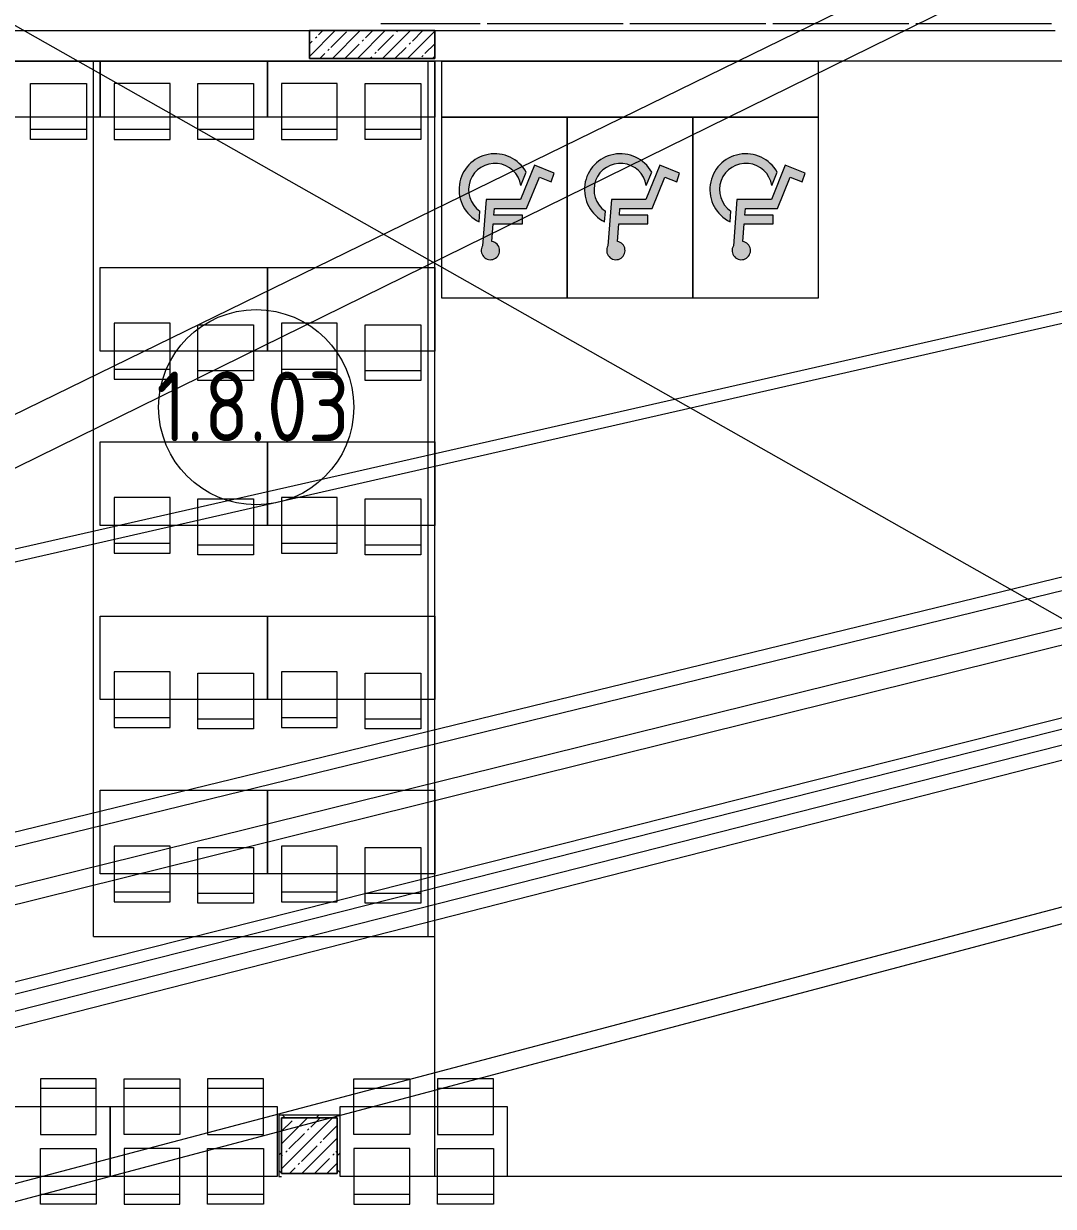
# Model space of a CAD drawing. Header units: millimetres. Extents: x -500089 to 1469082, y -290736 to 166440.
# Drawn here: x 1204054 to 1211441, y -53306 to -44820 of the extents above; entities that cross this region are included whole.
import ezdxf

# ---------------------------------------------------------------- set-up
doc = ezdxf.new("R2010")
doc.units = ezdxf.units.MM
doc.linetypes.add('ASVP_Штриховая_ш3 п1_5', pattern=[4.5, 3, -1.5])
for name, color, linetype, lineweight in [('Витраж', 7, 'Continuous', 0), ('Линии', 7, 'Continuous', 0), ('Линии разделители', 7, 'ASVP_Штриховая_ш3 п1_5', 0), ('Марки помещений', 7, 'Continuous', 0), ('Несущие колонны', 7, 'Continuous', 0), ('Стены наружные', 7, 'Continuous', 0), ('Стены отделка', 7, 'Continuous', 0), ('Стены штриховка', 7, 'Continuous', 0), ('Узлы', 7, 'Continuous', 0), ('экспертиза ДУ пояснения', 6, 'Continuous', 0)]:
    doc.layers.add(name, color=color, linetype=linetype, lineweight=lineweight)
doc.styles.add('GOST Common_1', font='', dxfattribs={"width": 0.9, "height": 700})
doc.styles.get('GOST Common_1').set_extended_font_data('GOST Common')
pattern_1 = [(45, (1111853.6, -73570.5), (-212.132, 212.132), []), (135, (1111853.6, -73570.5), (-212.132, -212.132), [])]

# ---------------------------------------------------------------- blocks, each defined once
blk = doc.blocks.new('Прямоугольный импост - 5х250 мм _наружный откос_ Серый-3055685-З Этаж 01')
at = {"layer": 'Витраж'}
for p, q in [((94762.5, 28750), (95475, 28750)), ((95525, 28750), (96500, 28750)), ((96550, 28750), (97525, 28750)), ((97575, 28750), (98550, 28750)), ((98600, 28750), (99575, 28750))]:
    blk.add_line(p, q, dxfattribs=at)
blk = doc.blocks.new('АР_СОШ_Верзилово_Фасады_rvt-2-З Этаж 01')
at = {"lineweight": 9}
blk.add_blockref('Прямоугольный импост - 5х250 мм _наружный откос_ Серый-3055685-З Этаж 01', (0, 0), dxfattribs=at)
blk = doc.blocks.new('ADSK_КолоннаЖБ_Прямоугольная - 400x400 мм-V263-З Этаж 01')
at = {"layer": 'Несущие колонны'}
h = blk.add_hatch(dxfattribs=at)
h.set_pattern_fill('FP_47', color=256, style=0, pattern_type=2)
h.set_pattern_definition([(45, (-94250, -20700), (-89.80256, 89.80256), []), (45, (-94160.2, -20700), (-89.80256, 89.80256), [158.75, -31.75, 13.411, -18.339])])
h.paths.add_polyline_path([(150, -200), (200, -200), (200, 200), (-200, 200), (-200, -200)], flags=0)
at = {"layer": 'Несущие колонны', "lineweight": 18}
for p, q in [((-200, -200), (-200, 200)), ((-200, 200), (200, 200)), ((200, 200), (-200, 200)), ((-200, 200), (-200, -200)), ((200, 200), (200, -200)), ((200, -200), (200, 200)), ((200, -200), (-200, -200)), ((-200, -200), (200, -200))]:
    blk.add_line(p, q, dxfattribs=at)
blk = doc.blocks.new('ADSK_КолоннаЖБ_Прямоугольная - 200x900 мм-V328-З Этаж 01')
at = {"layer": 'Несущие колонны', "lineweight": 18}
for p, q in [((-450, 100), (450, 100)), ((-450, -100), (-450, 100)), ((450, 100), (450, -100)), ((450, -100), (-450, -100))]:
    blk.add_line(p, q, dxfattribs=at)
blk = doc.blocks.new('ASVP_Марка_Помещение_ОдноЗначение - Номер-684784-З Этаж 01')
at = {"layer": 'Марки помещений'}
blk.add_circle((0, 0), 3.5, dxfattribs=at)

msp = doc.modelspace()

# ---------------------------------------------------------------- hatches: boundary and pattern name
at = {"layer": 'Несущие колонны'}
h = msp.add_hatch(dxfattribs=at)
h.set_pattern_fill('FP_35', color=256, style=0, pattern_type=2)
h.set_pattern_definition([(45, (1111853.59, -73570.49), (-89.80256, 89.80256), []), (45, (1111943.39, -73570.49), (-89.80256, 89.80256), [158.75, -31.75, 13.411, -18.339])])
h.paths.add_polyline_path([(1207003.585, -45070.488), (1207003.585, -44870.488), (1206103.585, -44870.488), (1206103.585, -45070.488)], flags=0)
at = {"layer": 'Стены штриховка'}
h = msp.add_hatch(dxfattribs=at)
h.set_pattern_fill('FP_202', color=256, style=0, pattern_type=2)
h.set_pattern_definition(pattern_1)
h.paths.add_polyline_path([(1206303.585, -52670.488), (1206303.585, -52650.488), (1205883.585, -52650.488), (1205883.585, -52670.488), (1206253.585, -52670.488)], flags=0)
h = msp.add_hatch(dxfattribs=at)
h.set_pattern_fill('FP_202', color=256, style=0, pattern_type=2)
h.set_pattern_definition(pattern_1)
h.paths.add_polyline_path([(1205883.585, -53090.488), (1205903.585, -53090.488), (1205903.585, -52670.488), (1205883.585, -52670.488)], flags=0)
h = msp.add_hatch(dxfattribs=at)
h.set_pattern_fill('FP_202', color=256, style=0, pattern_type=2)
h.set_pattern_definition(pattern_1)
h.paths.add_polyline_path([(1206303.585, -53070.488), (1206323.585, -53070.488), (1206323.585, -52650.488), (1206303.585, -52650.488), (1206303.585, -52670.488)], flags=0)
at = {"layer": 'Узлы', "true_color": 0xffffff}
h = msp.add_hatch(color=7, dxfattribs=at)
h.paths.add_polyline_path([(1207397.615, -46513.719), (1207414.327, -46512.826), (1207430.277, -46507.761), (1207444.442, -46498.849), (1207455.913, -46486.663), (1207463.952, -46471.985), (1207468.044, -46455.758), (1207467.711, -46438.221), (1207463.605, -46422.855), (1207455.359, -46408.293), (1207443.718, -46396.27), (1207423.069, -46385.638), (1207413.408, -46382.72), (1207423.069, -46255.971), (1207632.112, -46255.971), (1207632.112, -46194.278), (1207427.771, -46194.278), (1207431.366, -46147.117), (1207661.708, -46147.117), (1207753.524, -45921.318), (1207838.834, -45955.427), (1207859.998, -45893.724), (1207717.569, -45836.777), (1207617.869, -46081.966), (1207370.992, -46081.966), (1207345.672, -46414.157), (1207338.12, -46435.337), (1207336.453, -46446.052), (1207339.025, -46465.156), (1207343.919, -46478.403), (1207353.477, -46492.14), (1207366.181, -46503.033), (1207381.216, -46510.384), (1207393.223, -46512.826)], flags=0)
h.paths.add_polyline_path([(1207321.432, -46242.267), (1207327.217, -46166.379), (1207292.558, -46135.439), (1207266.51, -46096.967), (1207250.653, -46053.297), (1207245.947, -46007.076), (1207253.976, -45957.967), (1207270.437, -45918.175), (1207298.148, -45880.884), (1207334.132, -45851.495), (1207376.205, -45831.789), (1207427.771, -45823.293), (1207468.207, -45825.547), (1207512.557, -45839.389), (1207552.18, -45863.649), (1207584.675, -45896.855), (1207608.07, -45936.995), (1207620.948, -45981.634), (1207659.623, -45886.523), (1207622.974, -45836.777), (1207584.675, -45802.282), (1207535.454, -45774.545), (1207481.21, -45758.208), (1207421.819, -45754.571), (1207368.682, -45762.535), (1207315.853, -45782.988), (1207268.782, -45814.508), (1207229.75, -45855.566), (1207200.65, -45904.171), (1207182.893, -45957.967), (1207177.34, -46014.344), (1207184.261, -46070.57), (1207203.319, -46123.918), (1207233.591, -46171.802), (1207273.609, -46211.899), (1207292.558, -46223.932)], flags=0)
h = msp.add_hatch(color=7, dxfattribs=at)
h.paths.add_polyline_path([(1208297.615, -46513.719), (1208314.327, -46512.826), (1208330.277, -46507.761), (1208344.442, -46498.849), (1208358.114, -46482.644), (1208363.952, -46471.985), (1208368.044, -46455.758), (1208367.926, -46439.023), (1208363.605, -46422.855), (1208355.359, -46408.293), (1208343.718, -46396.27), (1208323.069, -46385.638), (1208313.408, -46382.72), (1208323.069, -46255.971), (1208532.112, -46255.971), (1208532.112, -46194.278), (1208327.771, -46194.278), (1208331.366, -46147.117), (1208561.708, -46147.117), (1208653.524, -45921.318), (1208738.834, -45955.427), (1208759.998, -45893.724), (1208617.569, -45836.777), (1208517.869, -46081.966), (1208270.992, -46081.966), (1208243.919, -46418.208), (1208238.12, -46435.337), (1208236.453, -46446.052), (1208239.025, -46465.156), (1208243.919, -46478.403), (1208253.477, -46492.14), (1208266.181, -46503.033), (1208281.216, -46510.384), (1208293.223, -46512.826)], flags=0)
h.paths.add_polyline_path([(1208221.432, -46242.267), (1208227.217, -46166.379), (1208192.558, -46135.439), (1208166.51, -46096.967), (1208150.653, -46053.297), (1208145.947, -46007.076), (1208153.976, -45957.967), (1208170.437, -45918.175), (1208198.148, -45880.884), (1208239.025, -45849.203), (1208276.205, -45831.789), (1208327.771, -45823.293), (1208368.207, -45825.547), (1208412.557, -45839.389), (1208452.18, -45863.649), (1208484.675, -45896.855), (1208508.07, -45936.995), (1208520.948, -45981.634), (1208559.623, -45886.523), (1208522.974, -45836.777), (1208484.675, -45802.282), (1208435.454, -45774.545), (1208381.21, -45758.208), (1208321.819, -45754.571), (1208268.682, -45762.535), (1208215.853, -45782.988), (1208168.782, -45814.508), (1208129.75, -45855.566), (1208100.65, -45904.171), (1208082.893, -45957.967), (1208077.34, -46014.344), (1208084.261, -46070.57), (1208103.319, -46123.918), (1208133.591, -46171.802), (1208173.609, -46211.899), (1208192.558, -46223.932)], flags=0)
h = msp.add_hatch(color=7, dxfattribs=at)
h.paths.add_polyline_path([(1209197.615, -46513.719), (1209214.327, -46512.826), (1209230.277, -46507.761), (1209244.442, -46498.849), (1209255.913, -46486.663), (1209263.952, -46471.985), (1209268.009, -46450.794), (1209267.926, -46439.023), (1209263.605, -46422.855), (1209255.359, -46408.293), (1209243.718, -46396.27), (1209223.069, -46385.638), (1209213.408, -46382.72), (1209223.069, -46255.971), (1209432.112, -46255.971), (1209432.112, -46194.278), (1209227.771, -46194.278), (1209231.366, -46147.117), (1209461.708, -46147.117), (1209553.524, -45921.318), (1209638.834, -45955.427), (1209659.998, -45893.724), (1209517.569, -45836.777), (1209417.869, -46081.966), (1209170.992, -46081.966), (1209143.919, -46418.208), (1209139.025, -46429.516), (1209136.453, -46446.052), (1209139.025, -46465.156), (1209143.919, -46478.403), (1209153.477, -46492.14), (1209166.181, -46503.033), (1209181.216, -46510.384), (1209193.223, -46512.826)], flags=0)
h.paths.add_polyline_path([(1209121.432, -46242.267), (1209127.217, -46166.379), (1209092.558, -46135.439), (1209066.51, -46096.967), (1209050.653, -46053.297), (1209045.947, -46007.076), (1209055.027, -45955.427), (1209070.437, -45918.175), (1209098.148, -45880.884), (1209139.025, -45849.203), (1209176.205, -45831.789), (1209230.277, -45823.433), (1209268.207, -45825.547), (1209312.557, -45839.389), (1209352.18, -45863.649), (1209384.675, -45896.855), (1209408.07, -45936.995), (1209420.948, -45981.634), (1209459.623, -45886.523), (1209422.974, -45836.777), (1209384.675, -45802.282), (1209335.454, -45774.545), (1209281.21, -45758.208), (1209214.327, -45755.694), (1209168.682, -45762.535), (1209115.853, -45782.988), (1209066.51, -45816.897), (1209029.75, -45855.566), (1209000.65, -45904.171), (1208982.893, -45957.967), (1208977.34, -46014.344), (1208984.261, -46070.57), (1209003.319, -46123.918), (1209033.591, -46171.802), (1209073.609, -46211.899), (1209092.558, -46223.932)], flags=0)

# ---------------------------------------------------------------- linework, layer by layer
at = {"layer": 'Линии'}
for p, q in [((1203403.585, -45090.488), (1204603.585, -45090.488)), ((1204603.585, -45090.488), (1204603.585, -45490.488)), ((1204603.585, -45090.488), (1205803.585, -45090.488)), ((1204603.585, -45490.488), (1204603.585, -45090.488)), ((1205803.585, -45090.488), (1205803.585, -45490.488)), ((1205803.585, -45090.488), (1207003.585, -45090.488)), ((1205803.585, -45490.488), (1205803.585, -45090.488)), ((1207003.585, -45090.488), (1207003.585, -45490.488)), ((1207053.585, -45090.488), (1209753.585, -45090.488)), ((1207053.585, -45490.488), (1207053.585, -45090.488)), ((1209753.585, -45090.488), (1209753.585, -45490.488)), ((1204103.585, -45250.488), (1204503.585, -45250.488)), ((1204103.585, -45650.488), (1204103.585, -45250.488)), ((1204503.585, -45250.488), (1204503.585, -45650.488)), ((1204703.585, -45250.488), (1204703.585, -45650.488)), ((1205103.585, -45250.488), (1204703.585, -45250.488)), ((1205103.585, -45650.488), (1205103.585, -45250.488)), ((1205303.585, -45250.488), (1205703.585, -45250.488)), ((1205303.585, -45650.488), (1205303.585, -45250.488)), ((1205703.585, -45250.488), (1205703.585, -45650.488)), ((1205903.585, -45250.488), (1205903.585, -45650.488)), ((1206303.585, -45250.488), (1205903.585, -45250.488)), ((1206303.585, -45650.488), (1206303.585, -45250.488)), ((1206503.585, -45250.488), (1206903.585, -45250.488)), ((1206503.585, -45650.488), (1206503.585, -45250.488)), ((1206903.585, -45250.488), (1206903.585, -45650.488)), ((1204603.585, -45490.488), (1203403.585, -45490.488)), ((1205803.585, -45490.488), (1204603.585, -45490.488)), ((1207003.585, -45490.488), (1205803.585, -45490.488)), ((1209753.585, -45490.488), (1207053.585, -45490.488)), ((1207053.585, -45490.488), (1207953.585, -45490.488)), ((1207053.585, -46790.488), (1207053.585, -45490.488)), ((1207953.585, -45490.488), (1207953.585, -46790.488)), ((1207953.585, -45490.488), (1208853.585, -45490.488)), ((1207953.585, -46790.488), (1207953.585, -45490.488)), ((1208853.585, -45490.488), (1208853.585, -46790.488)), ((1208853.585, -45490.488), (1209753.585, -45490.488)), ((1208853.585, -46790.488), (1208853.585, -45490.488)), ((1209753.585, -45490.488), (1209753.585, -46790.488)), ((1204503.585, -45580.948), (1204103.585, -45580.948)), ((1205103.585, -45580.948), (1204703.585, -45580.948)), ((1205703.585, -45580.948), (1205303.585, -45580.948)), ((1206303.585, -45580.948), (1205903.585, -45580.948)), ((1206903.585, -45580.948), (1206503.585, -45580.948)), ((1204503.585, -45650.488), (1204103.585, -45650.488)), ((1204703.585, -45650.488), (1205103.585, -45650.488)), ((1205703.585, -45650.488), (1205303.585, -45650.488)), ((1205903.585, -45650.488), (1206303.585, -45650.488)), ((1206903.585, -45650.488), (1206503.585, -45650.488)), ((1207717.569, -45836.777), (1207617.869, -46081.966)), ((1207620.948, -45981.634), (1207659.623, -45886.523)), ((1207859.998, -45893.724), (1207717.569, -45836.777)), ((1207838.834, -45955.427), (1207859.998, -45893.724)), ((1208617.569, -45836.777), (1208517.869, -46081.966)), ((1208520.948, -45981.634), (1208559.623, -45886.523)), ((1208759.998, -45893.724), (1208617.569, -45836.777)), ((1208738.834, -45955.427), (1208759.998, -45893.724)), ((1209517.569, -45836.777), (1209417.869, -46081.966)), ((1209420.948, -45981.634), (1209459.623, -45886.523)), ((1209659.998, -45893.724), (1209517.569, -45836.777)), ((1209638.834, -45955.427), (1209659.998, -45893.724)), ((1207661.708, -46147.117), (1207753.524, -45921.318)), ((1207753.524, -45921.318), (1207838.834, -45955.427)), ((1208561.708, -46147.117), (1208653.524, -45921.318)), ((1208653.524, -45921.318), (1208738.834, -45955.427)), ((1209461.708, -46147.117), (1209553.524, -45921.318)), ((1209553.524, -45921.318), (1209638.834, -45955.427)), ((1207370.992, -46081.966), (1207345.672, -46414.157)), ((1207617.869, -46081.966), (1207370.992, -46081.966)), ((1207427.771, -46194.278), (1207431.366, -46147.117)), ((1207431.366, -46147.117), (1207661.708, -46147.117)), ((1208270.992, -46081.966), (1208245.672, -46414.157)), ((1208517.869, -46081.966), (1208270.992, -46081.966)), ((1208327.771, -46194.278), (1208331.366, -46147.117)), ((1208331.366, -46147.117), (1208561.708, -46147.117)), ((1209170.992, -46081.966), (1209145.672, -46414.157)), ((1209417.869, -46081.966), (1209170.992, -46081.966)), ((1209227.771, -46194.278), (1209231.366, -46147.117)), ((1209231.366, -46147.117), (1209461.708, -46147.117)), ((1207321.432, -46242.267), (1207327.217, -46166.379)), ((1207632.112, -46194.278), (1207427.771, -46194.278)), ((1207632.112, -46255.971), (1207632.112, -46194.278)), ((1208221.432, -46242.267), (1208227.217, -46166.379)), ((1208532.112, -46194.278), (1208327.771, -46194.278)), ((1208532.112, -46255.971), (1208532.112, -46194.278)), ((1209121.432, -46242.267), (1209127.217, -46166.379)), ((1209432.112, -46194.278), (1209227.771, -46194.278)), ((1209432.112, -46255.971), (1209432.112, -46194.278)), ((1207413.408, -46382.72), (1207423.069, -46255.971)), ((1207423.069, -46255.971), (1207632.112, -46255.971)), ((1208313.408, -46382.72), (1208323.069, -46255.971)), ((1208323.069, -46255.971), (1208532.112, -46255.971)), ((1209213.408, -46382.72), (1209223.069, -46255.971)), ((1209223.069, -46255.971), (1209432.112, -46255.971)), ((1204603.585, -46570.488), (1205803.585, -46570.488)), ((1204603.585, -47170.488), (1204603.585, -46570.488)), ((1205803.585, -46570.488), (1205803.585, -47170.488)), ((1205803.585, -46570.488), (1207003.585, -46570.488)), ((1205803.585, -47170.488), (1205803.585, -46570.488)), ((1207003.585, -46570.488), (1207003.585, -47170.488)), ((1207953.585, -46790.488), (1207053.585, -46790.488)), ((1208853.585, -46790.488), (1207953.585, -46790.488)), ((1209753.585, -46790.488), (1208853.585, -46790.488)), ((1204703.585, -46970.488), (1204703.585, -47370.488)), ((1205103.585, -46970.488), (1204703.585, -46970.488)), ((1205103.585, -47370.488), (1205103.585, -46970.488)), ((1205303.585, -46980.488), (1205703.585, -46980.488)), ((1205303.585, -47380.488), (1205303.585, -46980.488)), ((1205703.585, -46980.488), (1205703.585, -47380.488)), ((1205903.585, -46970.488), (1205903.585, -47370.488)), ((1206303.585, -46970.488), (1205903.585, -46970.488)), ((1206303.585, -47370.488), (1206303.585, -46970.488)), ((1206503.585, -46980.488), (1206903.585, -46980.488)), ((1206503.585, -47380.488), (1206503.585, -46980.488)), ((1206903.585, -46980.488), (1206903.585, -47380.488)), ((1205803.585, -47170.488), (1204603.585, -47170.488)), ((1207003.585, -47170.488), (1205803.585, -47170.488)), ((1205103.585, -47300.948), (1204703.585, -47300.948)), ((1205703.585, -47310.948), (1205303.585, -47310.948)), ((1206303.585, -47300.948), (1205903.585, -47300.948)), ((1206903.585, -47310.948), (1206503.585, -47310.948)), ((1204703.585, -47370.488), (1205103.585, -47370.488)), ((1205703.585, -47380.488), (1205303.585, -47380.488)), ((1205903.585, -47370.488), (1206303.585, -47370.488)), ((1206903.585, -47380.488), (1206503.585, -47380.488)), ((1204603.585, -47820.488), (1205803.585, -47820.488)), ((1204603.585, -48420.488), (1204603.585, -47820.488)), ((1205803.585, -47820.488), (1205803.585, -48420.488)), ((1205803.585, -47820.488), (1207003.585, -47820.488)), ((1205803.585, -48420.488), (1205803.585, -47820.488)), ((1207003.585, -47820.488), (1207003.585, -48420.488)), ((1204703.585, -48220.488), (1204703.585, -48620.488)), ((1205103.585, -48220.488), (1204703.585, -48220.488)), ((1205103.585, -48620.488), (1205103.585, -48220.488)), ((1205303.585, -48230.488), (1205703.585, -48230.488)), ((1205303.585, -48630.488), (1205303.585, -48230.488)), ((1205703.585, -48230.488), (1205703.585, -48630.488)), ((1205903.585, -48220.488), (1205903.585, -48620.488)), ((1206303.585, -48220.488), (1205903.585, -48220.488)), ((1206303.585, -48620.488), (1206303.585, -48220.488)), ((1206503.585, -48230.488), (1206903.585, -48230.488)), ((1206503.585, -48630.488), (1206503.585, -48230.488)), ((1206903.585, -48230.488), (1206903.585, -48630.488)), ((1205803.585, -48420.488), (1204603.585, -48420.488)), ((1207003.585, -48420.488), (1205803.585, -48420.488)), ((1205103.585, -48550.948), (1204703.585, -48550.948)), ((1205703.585, -48560.948), (1205303.585, -48560.948)), ((1206303.585, -48550.948), (1205903.585, -48550.948)), ((1206903.585, -48560.948), (1206503.585, -48560.948)), ((1204703.585, -48620.488), (1205103.585, -48620.488)), ((1205703.585, -48630.488), (1205303.585, -48630.488)), ((1205903.585, -48620.488), (1206303.585, -48620.488)), ((1206903.585, -48630.488), (1206503.585, -48630.488)), ((1204603.585, -49070.488), (1205803.585, -49070.488)), ((1204603.585, -49670.488), (1204603.585, -49070.488)), ((1205803.585, -49070.488), (1205803.585, -49670.488)), ((1205803.585, -49070.488), (1207003.585, -49070.488)), ((1205803.585, -49670.488), (1205803.585, -49070.488)), ((1207003.585, -49070.488), (1207003.585, -49670.488)), ((1204703.585, -49470.488), (1204703.585, -49870.488)), ((1205103.585, -49470.488), (1204703.585, -49470.488)), ((1205103.585, -49870.488), (1205103.585, -49470.488)), ((1205303.585, -49480.488), (1205703.585, -49480.488)), ((1205303.585, -49880.488), (1205303.585, -49480.488)), ((1205703.585, -49480.488), (1205703.585, -49880.488)), ((1205903.585, -49470.488), (1205903.585, -49870.488)), ((1206303.585, -49470.488), (1205903.585, -49470.488)), ((1206303.585, -49870.488), (1206303.585, -49470.488)), ((1206503.585, -49480.488), (1206903.585, -49480.488)), ((1206503.585, -49880.488), (1206503.585, -49480.488)), ((1206903.585, -49480.488), (1206903.585, -49880.488)), ((1205803.585, -49670.488), (1204603.585, -49670.488)), ((1207003.585, -49670.488), (1205803.585, -49670.488)), ((1205103.585, -49800.948), (1204703.585, -49800.948)), ((1206303.585, -49800.948), (1205903.585, -49800.948)), ((1204703.585, -49870.488), (1205103.585, -49870.488)), ((1205703.585, -49810.948), (1205303.585, -49810.948)), ((1205703.585, -49880.488), (1205303.585, -49880.488)), ((1205903.585, -49870.488), (1206303.585, -49870.488)), ((1206903.585, -49810.948), (1206503.585, -49810.948)), ((1206903.585, -49880.488), (1206503.585, -49880.488)), ((1204603.585, -50320.488), (1205803.585, -50320.488)), ((1204603.585, -50920.488), (1204603.585, -50320.488)), ((1205803.585, -50320.488), (1205803.585, -50920.488)), ((1205803.585, -50320.488), (1207003.585, -50320.488)), ((1205803.585, -50920.488), (1205803.585, -50320.488)), ((1207003.585, -50320.488), (1207003.585, -50920.488)), ((1204703.585, -50720.488), (1204703.585, -51120.488)), ((1205103.585, -50720.488), (1204703.585, -50720.488)), ((1205103.585, -51120.488), (1205103.585, -50720.488)), ((1205303.585, -50730.488), (1205703.585, -50730.488)), ((1205303.585, -51130.488), (1205303.585, -50730.488)), ((1205703.585, -50730.488), (1205703.585, -51130.488)), ((1205903.585, -50720.488), (1205903.585, -51120.488)), ((1206303.585, -50720.488), (1205903.585, -50720.488)), ((1206303.585, -51120.488), (1206303.585, -50720.488)), ((1206503.585, -50730.488), (1206903.585, -50730.488)), ((1206503.585, -51130.488), (1206503.585, -50730.488)), ((1206903.585, -50730.488), (1206903.585, -51130.488)), ((1205803.585, -50920.488), (1204603.585, -50920.488)), ((1207003.585, -50920.488), (1205803.585, -50920.488)), ((1205103.585, -51050.948), (1204703.585, -51050.948)), ((1205703.585, -51060.948), (1205303.585, -51060.948)), ((1206303.585, -51050.948), (1205903.585, -51050.948)), ((1206903.585, -51060.948), (1206503.585, -51060.948)), ((1204703.585, -51120.488), (1205103.585, -51120.488)), ((1205703.585, -51130.488), (1205303.585, -51130.488)), ((1205903.585, -51120.488), (1206303.585, -51120.488)), ((1206903.585, -51130.488), (1206503.585, -51130.488)), ((1204173.585, -52390.488), (1204173.585, -52790.488)), ((1204573.585, -52390.488), (1204173.585, -52390.488)), ((1204573.585, -52790.488), (1204573.585, -52390.488)), ((1204773.585, -52390.488), (1205173.585, -52390.488)), ((1204773.585, -52790.488), (1204773.585, -52390.488)), ((1205173.585, -52390.488), (1205173.585, -52790.488)), ((1205373.585, -52390.488), (1205373.585, -52790.488)), ((1205773.585, -52390.488), (1205373.585, -52390.488)), ((1205773.585, -52790.488), (1205773.585, -52390.488)), ((1206423.585, -52390.488), (1206823.585, -52390.488)), ((1206423.585, -52790.488), (1206423.585, -52390.488)), ((1206823.585, -52390.488), (1206823.585, -52790.488)), ((1207023.585, -52390.488), (1207023.585, -52790.488)), ((1207423.585, -52390.488), (1207023.585, -52390.488)), ((1207423.585, -52790.488), (1207423.585, -52390.488)), ((1204573.585, -52460.028), (1204173.585, -52460.028)), ((1205173.585, -52460.028), (1204773.585, -52460.028)), ((1205773.585, -52460.028), (1205373.585, -52460.028)), ((1206823.585, -52460.028), (1206423.585, -52460.028)), ((1207423.585, -52460.028), (1207023.585, -52460.028)), ((1203473.585, -52590.488), (1204673.585, -52590.488)), ((1204673.585, -52590.488), (1204673.585, -53090.488)), ((1204673.585, -52590.488), (1205873.585, -52590.488)), ((1204673.585, -53090.488), (1204673.585, -52590.488)), ((1205873.585, -52590.488), (1205873.585, -53090.488)), ((1206323.585, -52590.488), (1207523.585, -52590.488)), ((1206323.585, -53090.488), (1206323.585, -52590.488)), ((1207523.585, -52590.488), (1207523.585, -53090.488)), ((1204173.585, -52790.488), (1204573.585, -52790.488)), ((1205173.585, -52790.488), (1204773.585, -52790.488)), ((1205373.585, -52790.488), (1205773.585, -52790.488)), ((1206823.585, -52790.488), (1206423.585, -52790.488)), ((1207023.585, -52790.488), (1207423.585, -52790.488)), ((1204173.585, -52890.488), (1204573.585, -52890.488)), ((1204173.585, -53290.488), (1204173.585, -52890.488)), ((1204573.585, -52890.488), (1204573.585, -53290.488)), ((1204773.585, -52890.488), (1204773.585, -53290.488)), ((1205173.585, -52890.488), (1204773.585, -52890.488)), ((1205173.585, -53290.488), (1205173.585, -52890.488)), ((1205373.585, -52890.488), (1205773.585, -52890.488)), ((1205373.585, -53290.488), (1205373.585, -52890.488)), ((1205773.585, -52890.488), (1205773.585, -53290.488)), ((1206423.585, -52890.488), (1206423.585, -53290.488)), ((1206823.585, -52890.488), (1206423.585, -52890.488)), ((1206823.585, -53290.488), (1206823.585, -52890.488)), ((1207023.585, -52890.488), (1207423.585, -52890.488)), ((1207023.585, -53290.488), (1207023.585, -52890.488)), ((1207423.585, -52890.488), (1207423.585, -53290.488)), ((1204673.585, -53090.488), (1203473.585, -53090.488)), ((1205873.585, -53090.488), (1204673.585, -53090.488)), ((1207523.585, -53090.488), (1206323.585, -53090.488)), ((1204573.585, -53220.948), (1204173.585, -53220.948)), ((1205173.585, -53220.948), (1204773.585, -53220.948)), ((1205773.585, -53220.948), (1205373.585, -53220.948)), ((1206823.585, -53220.948), (1206423.585, -53220.948)), ((1207423.585, -53220.948), (1207023.585, -53220.948)), ((1204573.585, -53290.488), (1204173.585, -53290.488)), ((1204773.585, -53290.488), (1205173.585, -53290.488)), ((1205773.585, -53290.488), (1205373.585, -53290.488)), ((1206423.585, -53290.488), (1206823.585, -53290.488)), ((1207423.585, -53290.488), (1207023.585, -53290.488))]:
    msp.add_line(p, q, dxfattribs=at)
for centre, radius, start, end in [((1207434.591, -46011.219), 257.27, 28.991943, 243.9059842), ((1208334.591, -46011.219), 257.27, 28.991943, 243.9059842), ((1209234.591, -46011.219), 257.27, 28.991943, 243.9059842), ((1207434.591, -46011.219), 188.69, 9.0205738, 235.3157902), ((1208334.591, -46011.219), 188.69, 9.0205738, 235.3157902), ((1209234.591, -46011.219), 188.69, 9.0205738, 235.3157902), ((1207402.474, -46447.853), 66.045, 149.3222896, 80.4703886), ((1208302.474, -46447.853), 66.045, 149.3222896, 80.4703886), ((1209202.474, -46447.853), 66.045, 149.3222896, 80.4703886)]:
    msp.add_arc(centre, radius, start, end, dxfattribs=at)
at = {"layer": 'Линии разделители', "color": 7}
for p, q in [((1204553.585, -51370.488), (1204553.585, -45090.488)), ((1204553.585, -51370.488), (1206953.585, -51370.488)), ((1207003.585, -53090.488), (1207003.585, -51370.488)), ((1216453.586, -53090.488), (1207003.585, -53090.488))]:
    msp.add_line(p, q, dxfattribs=at)
at = {"layer": 'Несущие колонны'}
for p, q in [((1207003.585, -44870.488), (1206103.585, -44870.488)), ((1206103.585, -44870.488), (1206103.585, -45070.488)), ((1207003.585, -45070.488), (1207003.585, -44870.488)), ((1206103.585, -45070.488), (1207003.585, -45070.488))]:
    msp.add_line(p, q, dxfattribs=at)
at = {"layer": 'Стены наружные'}
for p, q in [((1202503.585, -44870.488), (1206103.585, -44870.488)), ((1207003.585, -44870.488), (1211453.586, -44870.488)), ((1206953.585, -45090.488), (1186303.585, -45090.488)), ((1221933.586, -45090.488), (1207003.585, -45090.488))]:
    msp.add_line(p, q, dxfattribs=at)
at = {"layer": 'Стены отделка'}
for p, q in [((1207003.585, -45090.488), (1206953.585, -45090.488)), ((1206953.585, -45090.488), (1206953.585, -51370.488)), ((1207003.585, -51370.488), (1207003.585, -45090.488)), ((1206953.585, -51370.488), (1207003.585, -51370.488)), ((1206323.585, -52650.488), (1205883.585, -52650.488)), ((1205883.585, -52650.488), (1205883.585, -53090.488)), ((1206323.585, -53070.488), (1206323.585, -52650.488)), ((1205883.585, -53090.488), (1205903.585, -53090.488))]:
    msp.add_line(p, q, dxfattribs=at)
at = {"layer": 'экспертиза ДУ пояснения'}
for p, q in [((1197930.716, -50583.636), (1326541.241, 12257.695)), ((1326541.241, 12257.695), (1198854.519, -50535.552)), ((1117843.141, -68145.077), (1326068.788, -20876.663)), ((1326068.788, -20876.663), (1118766.945, -68096.993)), ((1125772.111, -69675.881), (1326068.788, -20876.663)), ((1326068.788, -20876.663), (1126695.914, -69627.797)), ((1132054.517, -70189.594), (1326068.788, -20876.663)), ((1326068.788, -20876.663), (1132978.32, -70141.509)), ((1140697.261, -69872.225), (1326068.788, -20876.663)), ((1326068.788, -20876.663), (1141621.064, -69824.14)), ((1163113.27, -61096.664), (1326068.788, -20876.663)), ((1326068.788, -20876.663), (1164037.073, -61048.58))]:
    msp.add_line(p, q, dxfattribs=at)
msp.add_lwpolyline([(1036157.61, 50215.508), (1236236.852, -63095.361)], dxfattribs=at)
at = {"layer": 'экспертиза ДУ пояснения', "elevation": 0}
for points in [[(1326068.788, -20876.663), (1154765.126, -64125.446)], [(1155638.952, -64023.379), (1326068.788, -20876.663)]]:
    msp.add_lwpolyline(points, dxfattribs=at)

# ---------------------------------------------------------------- block references
msp.add_blockref('АР_СОШ_Верзилово_Фасады_rvt-2-З Этаж 01', (1111853.585, -73570.488))
at = {"layer": 'Марки помещений', "xscale": 199.9999999999999, "yscale": 199.9999999999999, "zscale": 199.9999999999999}
msp.add_blockref('ASVP_Марка_Помещение_ОдноЗначение - Номер-684784-З Этаж 01', (1205722.206, -47572.364), dxfattribs=at)
at = {"layer": 'Несущие колонны'}
for name, p in [('ADSK_КолоннаЖБ_Прямоугольная - 200x900 мм-V328-З Этаж 01', (1206553.585, -44970.488)), ('ADSK_КолоннаЖБ_Прямоугольная - 400x400 мм-V263-З Этаж 01', (1206103.585, -52870.488))]:
    msp.add_blockref(name, p, dxfattribs=at)

# ---------------------------------------------------------------- texts
at = {"layer": 'Марки помещений', "insert": (1205005.792, -47316.914), "char_height": 500, "width": 1760.50575, "attachment_point": 1, "style": 'GOST Common_1'}
msp.add_mtext('1.8.03', dxfattribs=at)

doc.saveas('drawing.dxf')
